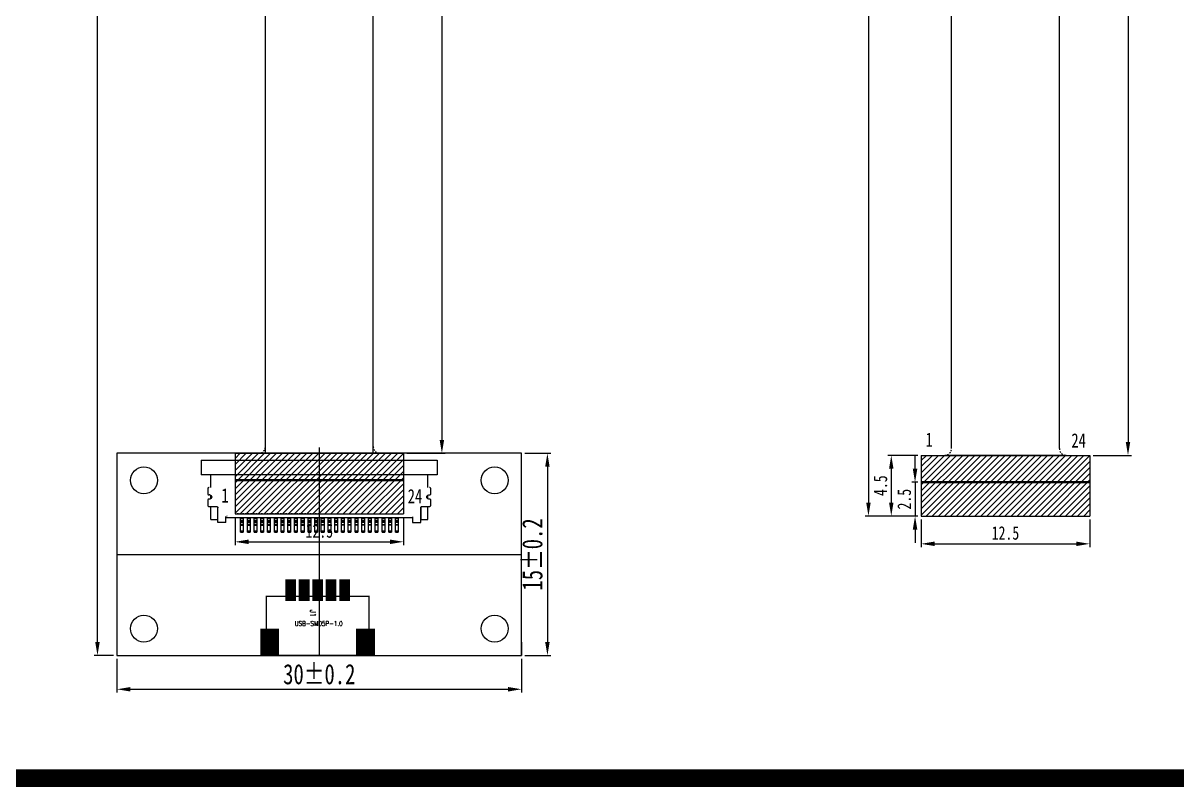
# Model space of a CAD drawing. Header units: millimetres. Extents: x 1 to 339, y 0 to 170.
# Drawn here: x 106.4 to 191.9, y -0.2 to 56.4 of the extents above; entities that cross this region are included whole.
import ezdxf

# ---------------------------------------------------------------- set-up
doc = ezdxf.new("R2010")
doc.units = ezdxf.units.MM
doc.linetypes.add('JIS_02_0.7', pattern=[1.35, 0.75, -0.6])
for name, color, linetype in [('ATTRIBUTE_01', 34, 'Continuous'), ('DRIL_PLTE_THRU_01', 3, 'Continuous'), ('DRIL_PLTE_THRU_02', 146, 'Continuous'), ('DRIL_PLTE_THRU_03', 34, 'Continuous'), ('DRIL_PLTE_THRU_04', 176, 'Continuous'), ('PADS_BOT', 5, 'Continuous'), ('PADS_INNER', 96, 'Continuous'), ('PADS_TOP', 96, 'Continuous'), ('PART_NAME_126', 2, 'Continuous'), ('PART_TOP_2DLINE_126', 2, 'Continuous'), ('标注', 3, 'Continuous')]:
    doc.layers.add(name, color=color, linetype=linetype)
doc.styles.add('W0$05', font='simplex', dxfattribs={"width": 0.75})
doc.styles.add('宋体', font='SimSun.ttf', dxfattribs={"width": 0.75})
doc.dimstyles.new('ISO-25$0', dxfattribs={"dimscale": 0, "dimtxt": 1, "dimasz": 0.6, "dimexe": 0.5, "dimexo": 0.3, "dimgap": 0.2, "dimtad": 1, "dimrnd": 0.0005, "dimdsep": 46, "dimtxsty": '宋体', "dimcen": 2.5, "dimclrd": 3, "dimclre": 3, "dimclrt": 3, "dimazin": 0, "dimtfac": 1, "dimtmove": 0, "dimatfit": 3, "dimfxl": 1, "dimlwd": 9, "dimlwe": 9, "dimarcsym": 0})

# ---------------------------------------------------------------- blocks, each defined once
blk = doc.blocks.new('SMOOTH_0$1')
at = {"const_width": 0.05}
blk.add_lwpolyline([(-0.025, 0, 1), (0.025, 0, 1)], format="xyb", close=True, dxfattribs=at)
blk = doc.blocks.new('PART_BODY_TOP_37')
at = {"layer": 'PART_TOP_2DLINE_126', "const_width": 0.1}
for points in [[(-3.8, -2.3), (-3.8, 0), (-2.5, 0)], [(2.4, 0), (3.8, 0), (3.8, -2.3)]]:
    blk.add_lwpolyline(points, dxfattribs=at)
at = {"layer": 'PART_TOP_2DLINE_126'}
for p in [(-3.8, 0), (-2.5, 0), (2.4, 0), (3.8, 0), (-3.8, -2.3), (3.8, -2.3)]:
    blk.add_blockref('SMOOTH_0$1', p, dxfattribs=at)
blk = doc.blocks.new('DRIL_HOLE_0')
blk.add_lwpolyline([(0, 0, 1), (0, 0, 1)], format="xyb", close=True)
blk = doc.blocks.new('PAD_0')
blk.add_lwpolyline([(0, 0, 1), (0, 0, 1)], format="xyb", close=True)
blk = doc.blocks.new('PAD_15')
at = {"const_width": 1.4}
blk.add_lwpolyline([(-1, 0), (1, 0)], dxfattribs=at)
blk = doc.blocks.new('STK_TOP_37')
at = {"layer": 'DRIL_PLTE_THRU_01'}
blk.add_blockref('DRIL_HOLE_0', (0, 0), dxfattribs=at)
at = {"layer": 'DRIL_PLTE_THRU_02'}
blk.add_blockref('DRIL_HOLE_0', (0, 0), dxfattribs=at)
at = {"layer": 'DRIL_PLTE_THRU_03'}
blk.add_blockref('DRIL_HOLE_0', (0, 0), dxfattribs=at)
at = {"layer": 'DRIL_PLTE_THRU_04'}
blk.add_blockref('DRIL_HOLE_0', (0, 0), dxfattribs=at)
at = {"layer": 'PADS_BOT', "rotation": 90}
blk.add_blockref('PAD_0', (0, 0), dxfattribs=at)
at = {"layer": 'PADS_INNER', "rotation": 90}
blk.add_blockref('PAD_0', (0, 0), dxfattribs=at)
at = {"layer": 'PADS_TOP', "rotation": 90}
blk.add_blockref('PAD_15', (0, 0), dxfattribs=at)
blk = doc.blocks.new('PAD_16')
at = {"const_width": 0.8}
blk.add_lwpolyline([(-0.8, 0), (0.8, 0)], dxfattribs=at)
blk = doc.blocks.new('STK_TOP_38')
at = {"layer": 'DRIL_PLTE_THRU_01'}
blk.add_blockref('DRIL_HOLE_0', (0, 0), dxfattribs=at)
at = {"layer": 'DRIL_PLTE_THRU_02'}
blk.add_blockref('DRIL_HOLE_0', (0, 0), dxfattribs=at)
at = {"layer": 'DRIL_PLTE_THRU_03'}
blk.add_blockref('DRIL_HOLE_0', (0, 0), dxfattribs=at)
at = {"layer": 'DRIL_PLTE_THRU_04'}
blk.add_blockref('DRIL_HOLE_0', (0, 0), dxfattribs=at)
at = {"layer": 'PADS_BOT', "rotation": 90}
blk.add_blockref('PAD_0', (0, 0), dxfattribs=at)
at = {"layer": 'PADS_INNER', "rotation": 90}
blk.add_blockref('PAD_0', (0, 0), dxfattribs=at)
at = {"layer": 'PADS_TOP', "rotation": 90}
blk.add_blockref('PAD_16', (0, 0), dxfattribs=at)
blk = doc.blocks.new('SYM_TOP_34')
for name, p in [('STK_TOP_38', (-2, 0.45)), ('STK_TOP_38', (-1, 0.45)), ('STK_TOP_38', (0, 0.45)), ('STK_TOP_38', (1, 0.45)), ('STK_TOP_38', (2, 0.45)), ('PART_BODY_TOP_37', (0, 0)), ('STK_TOP_37', (-3.55, -3.4)), ('STK_TOP_37', (3.55, -3.4))]:
    blk.add_blockref(name, p)
blk = doc.blocks.new('PART_TOP_59')
blk.add_blockref('SYM_TOP_34', (0, 0))
at = {"layer": 'ATTRIBUTE_01', "style": 'W0$05', "width": 0.75}
blk.add_text('USB-SMD5P-1.0', height=0.35, dxfattribs=at).set_placement((-1.7, -2.2))
at = {"layer": 'PART_NAME_126', "style": 'W0$05', "width": 0.75}
blk.add_text('J1', height=0.42, rotation=270, dxfattribs=at).set_placement((-0.55, -1))
blk = doc.blocks.new('*D28')
at = {"layer": 'Defpoints', "color": 0, "transparency": 16777216}
for p in [(172.979, 22.372), (172.529, 19.872), (172.979, 19.872)]:
    blk.add_point(p, dxfattribs=at)
at = {"layer": '标注', "transparency": 16777216}
for p, q in [((172.529, 23.372), (172.529, 24.372)), ((172.729, 22.372), (172.279, 22.372)), ((172.529, 22.372), (172.529, 19.872)), ((172.729, 19.872), (172.279, 19.872)), ((172.529, 18.872), (172.529, 17.872))]:
    blk.add_line(p, q, dxfattribs=at)
for points in [[(172.362, 23.372), (172.696, 23.372), (172.529, 22.372)], [(172.362, 18.872), (172.696, 18.872), (172.529, 19.872)]]:
    blk.add_solid(points, dxfattribs=at)
at = {"layer": '标注', "transparency": 16777216, "insert": (171.729, 21.122), "char_height": 1, "attachment_point": 5, "rotation": 90, "style": '宋体'}
blk.add_mtext('2.5', dxfattribs=at)
blk = doc.blocks.new('*D29')
at = {"layer": 'Defpoints', "color": 0, "transparency": 16777216}
for p in [(172.979, 24.372), (170.763, 19.872), (172.979, 19.872)]:
    blk.add_point(p, dxfattribs=at)
at = {"layer": '标注', "transparency": 16777216}
for p, q in [((172.729, 24.372), (170.513, 24.372)), ((170.763, 23.372), (170.763, 20.872)), ((172.729, 19.872), (170.513, 19.872))]:
    blk.add_line(p, q, dxfattribs=at)
for points in [[(170.596, 23.372), (170.929, 23.372), (170.763, 24.372)], [(170.596, 20.872), (170.929, 20.872), (170.763, 19.872)]]:
    blk.add_solid(points, dxfattribs=at)
at = {"layer": '标注', "transparency": 16777216, "insert": (169.963, 22.122), "char_height": 1, "attachment_point": 5, "rotation": 90, "style": '宋体'}
blk.add_mtext('4.5', dxfattribs=at)
blk = doc.blocks.new('*D30')
at = {"layer": 'Defpoints', "color": 0, "transparency": 16777216}
for p in [(172.979, 19.872), (185.479, 19.872), (185.479, 17.809)]:
    blk.add_point(p, dxfattribs=at)
at = {"layer": '标注', "transparency": 16777216}
for p, q in [((172.979, 19.622), (172.979, 17.559)), ((185.479, 19.622), (185.479, 17.559)), ((173.979, 17.809), (184.479, 17.809))]:
    blk.add_line(p, q, dxfattribs=at)
for points in [[(173.979, 17.976), (173.979, 17.643), (172.979, 17.809)], [(184.479, 17.976), (184.479, 17.643), (185.479, 17.809)]]:
    blk.add_solid(points, dxfattribs=at)
at = {"layer": '标注', "transparency": 16777216, "insert": (179.229, 18.609), "char_height": 1, "attachment_point": 5, "style": '宋体'}
blk.add_mtext('12.5', dxfattribs=at)
blk = doc.blocks.new('*D35')
at = {"layer": 'Defpoints', "color": 0, "transparency": 16777216}
for p in [(174.979, 112.872), (169.072, 19.872), (172.979, 19.872)]:
    blk.add_point(p, dxfattribs=at)
at = {"layer": '标注', "transparency": 16777216}
for p, q in [((174.729, 112.872), (168.822, 112.872)), ((169.072, 111.872), (169.072, 20.872)), ((172.729, 19.872), (168.822, 19.872))]:
    blk.add_line(p, q, dxfattribs=at)
for points in [[(168.906, 111.872), (169.239, 111.872), (169.072, 112.872)], [(168.906, 20.872), (169.239, 20.872), (169.072, 19.872)]]:
    blk.add_solid(points, dxfattribs=at)
at = {"layer": '标注', "transparency": 16777216, "insert": (167.964, 66.372), "char_height": 1.5, "attachment_point": 5, "rotation": 90, "style": '宋体'}
blk.add_mtext('*93±0.2', dxfattribs=at)
blk = doc.blocks.new('*D36')
at = {"layer": 'Defpoints', "color": 0, "transparency": 16777216}
for p in [(183.479, 104.372), (185.479, 24.372), (188.316, 24.372)]:
    blk.add_point(p, dxfattribs=at)
at = {"layer": '标注', "transparency": 16777216}
for p, q in [((183.729, 104.372), (188.566, 104.372)), ((188.316, 103.372), (188.316, 25.372)), ((185.729, 24.372), (188.566, 24.372))]:
    blk.add_line(p, q, dxfattribs=at)
for points in [[(188.15, 103.372), (188.483, 103.372), (188.316, 104.372)], [(188.15, 25.372), (188.483, 25.372), (188.316, 24.372)]]:
    blk.add_solid(points, dxfattribs=at)
at = {"layer": '标注', "transparency": 16777216, "insert": (187.208, 64.372), "char_height": 1.5, "attachment_point": 5, "rotation": 90, "style": '宋体'}
blk.add_mtext('250±0.2', dxfattribs=at)
blk = doc.blocks.new('*D39')
at = {"layer": 'Defpoints', "color": 0, "transparency": 16777216}
for p in [(122.108, 20.022), (134.608, 20.022), (134.608, 17.959)]:
    blk.add_point(p, dxfattribs=at)
at = {"layer": '标注', "transparency": 16777216}
for p, q in [((122.108, 19.772), (122.108, 17.709)), ((134.608, 19.772), (134.608, 17.709)), ((123.108, 17.959), (133.608, 17.959))]:
    blk.add_line(p, q, dxfattribs=at)
for points in [[(123.108, 18.126), (123.108, 17.793), (122.108, 17.959)], [(133.608, 18.126), (133.608, 17.793), (134.608, 17.959)]]:
    blk.add_solid(points, dxfattribs=at)
at = {"layer": '标注', "transparency": 16777216, "insert": (128.358, 18.759), "char_height": 1, "attachment_point": 5, "style": '宋体'}
blk.add_mtext('12.5', dxfattribs=at)
blk = doc.blocks.new('*D40')
at = {"layer": 'Defpoints', "color": 0, "transparency": 16777216}
for p in [(132.608, 104.522), (134.608, 24.522), (137.446, 24.522)]:
    blk.add_point(p, dxfattribs=at)
at = {"layer": '标注', "transparency": 16777216}
for p, q in [((132.858, 104.522), (137.696, 104.522)), ((137.446, 103.522), (137.446, 25.522)), ((134.858, 24.522), (137.696, 24.522))]:
    blk.add_line(p, q, dxfattribs=at)
for points in [[(137.279, 103.522), (137.612, 103.522), (137.446, 104.522)], [(137.279, 25.522), (137.612, 25.522), (137.446, 24.522)]]:
    blk.add_solid(points, dxfattribs=at)
at = {"layer": '标注', "transparency": 16777216, "insert": (136.337, 64.522), "char_height": 1.5, "attachment_point": 5, "rotation": 90, "style": '宋体'}
blk.add_mtext('250±0.2', dxfattribs=at)
blk = doc.blocks.new('*D41')
at = {"layer": 'Defpoints', "color": 0, "transparency": 16777216}
for p in [(111.911, 113.022), (124.108, 113.022), (113.356, 9.522)]:
    blk.add_point(p, dxfattribs=at)
at = {"layer": '标注', "transparency": 16777216}
for p, q in [((123.858, 113.022), (111.661, 113.022)), ((111.911, 10.522), (111.911, 112.022)), ((113.106, 9.522), (111.661, 9.522))]:
    blk.add_line(p, q, dxfattribs=at)
for points in [[(111.744, 112.022), (112.078, 112.022), (111.911, 113.022)], [(111.744, 10.522), (112.078, 10.522), (111.911, 9.522)]]:
    blk.add_solid(points, dxfattribs=at)
at = {"layer": '标注', "transparency": 16777216, "insert": (110.803, 61.272), "char_height": 1.5, "attachment_point": 5, "rotation": 90, "style": '宋体'}
blk.add_mtext('273.5±0.2', dxfattribs=at)
blk = doc.blocks.new('*D42')
at = {"layer": 'Defpoints', "color": 0, "transparency": 16777216}
for p in [(143.356, 24.522), (143.356, 9.522), (145.269, 9.522)]:
    blk.add_point(p, dxfattribs=at)
at = {"layer": '标注', "transparency": 16777216}
for p, q in [((143.606, 24.522), (145.519, 24.522)), ((145.269, 23.522), (145.269, 10.522)), ((143.606, 9.522), (145.519, 9.522))]:
    blk.add_line(p, q, dxfattribs=at)
for points in [[(145.102, 23.522), (145.435, 23.522), (145.269, 24.522)], [(145.102, 10.522), (145.435, 10.522), (145.269, 9.522)]]:
    blk.add_solid(points, dxfattribs=at)
at = {"layer": '标注', "transparency": 16777216, "insert": (144.16, 17.022), "char_height": 1.5, "attachment_point": 5, "rotation": 90, "style": '宋体'}
blk.add_mtext('15±0.2', dxfattribs=at)
blk = doc.blocks.new('*D43')
at = {"layer": 'Defpoints', "color": 0, "transparency": 16777216}
for p in [(113.356, 9.522), (143.356, 9.522), (143.356, 7.023)]:
    blk.add_point(p, dxfattribs=at)
at = {"layer": '标注', "transparency": 16777216}
for p, q in [((113.356, 9.272), (113.356, 6.773)), ((143.356, 9.272), (143.356, 6.773)), ((114.356, 7.023), (142.356, 7.023))]:
    blk.add_line(p, q, dxfattribs=at)
for points in [[(114.356, 7.189), (114.356, 6.856), (113.356, 7.023)], [(142.356, 7.189), (142.356, 6.856), (143.356, 7.023)]]:
    blk.add_solid(points, dxfattribs=at)
at = {"layer": '标注', "transparency": 16777216, "insert": (128.356, 8.131), "char_height": 1.5, "attachment_point": 5, "style": '宋体'}
blk.add_mtext('30±0.2', dxfattribs=at)

msp = doc.modelspace()

# ---------------------------------------------------------------- hatches: boundary and pattern name
h = msp.add_hatch()
h.set_pattern_fill('ANSI31', color=256, scale=0.1, style=0)
h.set_pattern_definition([(45, (-64.91705, -61.86197), (-0.2245064, 0.2245064), [])])
h.paths.add_polyline_path([(122.108, 22.522), (122.108, 20.022), (134.608, 20.022), (134.608, 22.522)])
h.paths.add_polyline_path([(134.608, 22.522), (134.608, 24.522), (122.108, 24.522), (122.108, 22.522)])
h = msp.add_hatch()
h.set_pattern_fill('ANSI31', color=256, scale=0.1, style=0)
h.set_pattern_definition([(45, (-14.04638, -62.01197), (-0.2245064, 0.2245064), [])])
h.paths.add_polyline_path([(172.979, 22.372), (172.979, 19.872), (185.479, 19.872), (185.479, 22.372)])
h.paths.add_polyline_path([(185.479, 22.372), (185.479, 24.372), (172.979, 24.372), (172.979, 22.372)])

# ---------------------------------------------------------------- linework, layer by layer
for p, q in [((124.358, 24.522), (124.358, 104.522)), ((132.358, 24.522), (132.358, 104.522)), ((175.229, 24.872), (175.229, 104.372)), ((183.229, 24.872), (183.229, 104.372)), ((128.356, 24.96), (128.358, 20.022)), ((113.356, 24.522), (113.356, 9.522)), ((113.356, 24.522), (113.356, 9.522)), ((143.356, 24.522), (113.356, 24.522)), ((122.108, 24.522), (122.108, 20.022)), ((122.108, 24.522), (134.608, 24.522)), ((132.858, 24.522), (123.858, 24.522)), ((128.356, 24.522), (128.356, 9.522)), ((134.608, 24.522), (134.608, 20.022)), ((143.356, 9.522), (143.356, 24.522)), ((172.979, 24.372), (172.979, 19.872)), ((172.979, 24.372), (185.479, 24.372)), ((183.729, 24.372), (174.729, 24.372)), ((185.479, 24.372), (185.479, 19.872)), ((122.108, 20.022), (134.608, 20.022)), ((172.979, 19.872), (185.479, 19.872)), ((113.356, 17.022), (143.356, 17.022)), ((124.406, 13.922), (132.031, 13.92)), ((124.431, 9.522), (124.431, 13.922)), ((132.032, 13.92), (132.031, 9.522)), ((143.356, 9.522), (143.356, 11.522)), ((143.356, 10.522), (143.356, 9.522)), ((113.356, 9.522), (143.356, 9.522)), ((113.356, 9.522), (143.356, 9.522)), ((113.356, 9.522), (115.356, 9.522)), ((124.681, 9.522), (124.431, 9.522)), ((132.031, 9.522), (124.681, 9.522))]:
    msp.add_line(p, q)
at = {"linetype": 'Continuous'}
for p, q in [((119.606, 24.022), (137.106, 24.022)), ((119.606, 24.022), (119.606, 22.922)), ((137.106, 24.022), (137.106, 22.922)), ((120.306, 21.983), (120.306, 22.922)), ((136.406, 21.983), (136.406, 22.922)), ((120.085, 21.903), (120.082, 21.882)), ((120.082, 21.882), (120.082, 21.533)), ((120.082, 21.533), (120.085, 21.513)), ((120.091, 21.923), (120.085, 21.903)), ((120.085, 21.513), (120.091, 21.494)), ((120.1, 21.939), (120.091, 21.923)), ((120.091, 21.494), (120.1, 21.477)), ((120.112, 21.954), (120.1, 21.939)), ((120.1, 21.477), (120.112, 21.462)), ((120.126, 21.965), (120.112, 21.954)), ((120.112, 21.462), (120.127, 21.45)), ((120.143, 21.974), (120.126, 21.965)), ((120.127, 21.45), (120.144, 21.441)), ((120.162, 21.98), (120.143, 21.974)), ((120.144, 21.441), (120.162, 21.435)), ((120.183, 21.983), (120.162, 21.98)), ((120.162, 21.435), (120.183, 21.432)), ((120.232, 21.432), (120.183, 21.432)), ((120.232, 21.432), (120.298, 21.417)), ((120.298, 21.417), (120.344, 21.383)), ((120.306, 21.154), (120.306, 21.411)), ((136.368, 21.383), (136.415, 21.417)), ((136.406, 21.154), (136.406, 21.411)), ((136.415, 21.417), (136.481, 21.432)), ((136.481, 21.432), (136.53, 21.432)), ((136.551, 21.98), (136.53, 21.983)), ((136.53, 21.432), (136.55, 21.435)), ((136.55, 21.435), (136.569, 21.441)), ((136.57, 21.974), (136.551, 21.98)), ((136.569, 21.441), (136.586, 21.45)), ((136.587, 21.965), (136.57, 21.974)), ((136.586, 21.45), (136.6, 21.462)), ((136.601, 21.954), (136.587, 21.965)), ((136.6, 21.462), (136.612, 21.477)), ((136.613, 21.939), (136.601, 21.954)), ((136.612, 21.477), (136.622, 21.494)), ((136.622, 21.923), (136.613, 21.939)), ((136.628, 21.903), (136.622, 21.923)), ((136.622, 21.494), (136.628, 21.513)), ((136.63, 21.882), (136.628, 21.903)), ((136.628, 21.513), (136.63, 21.533)), ((136.63, 21.533), (136.63, 21.882)), ((120.085, 21.053), (120.082, 21.031)), ((120.082, 21.031), (120.082, 20.683)), ((120.082, 20.683), (120.088, 20.651)), ((120.091, 21.072), (120.085, 21.053)), ((120.088, 20.651), (120.102, 20.622)), ((120.1, 21.089), (120.091, 21.072)), ((120.112, 21.103), (120.1, 21.089)), ((120.102, 20.622), (120.122, 20.602)), ((120.126, 21.115), (120.112, 21.103)), ((120.122, 20.602), (120.151, 20.587)), ((120.143, 21.123), (120.126, 21.115)), ((120.162, 21.129), (120.143, 21.123)), ((120.151, 20.587), (120.183, 20.582)), ((120.183, 21.132), (120.162, 21.129)), ((120.232, 21.132), (120.183, 21.132)), ((120.183, 20.582), (120.734, 20.582)), ((120.297, 21.147), (120.232, 21.132)), ((120.344, 21.181), (120.297, 21.147)), ((120.306, 19.622), (120.306, 20.582)), ((120.344, 21.383), (120.372, 21.336)), ((120.372, 21.228), (120.344, 21.181)), ((120.372, 21.336), (120.381, 21.282)), ((120.381, 21.282), (120.372, 21.228)), ((120.734, 20.582), (120.755, 20.578)), ((120.755, 20.578), (120.774, 20.572)), ((120.774, 20.572), (120.791, 20.564)), ((120.791, 20.564), (120.806, 20.552)), ((120.806, 20.552), (120.806, 19.622)), ((120.806, 20.552), (120.817, 20.538)), ((120.817, 20.538), (120.826, 20.522)), ((135.887, 20.522), (135.895, 20.538)), ((135.895, 20.538), (135.907, 20.552)), ((135.906, 19.622), (135.906, 20.552)), ((135.907, 20.552), (135.921, 20.564)), ((135.921, 20.564), (135.938, 20.572)), ((135.938, 20.572), (135.958, 20.578)), ((135.958, 20.578), (135.979, 20.582)), ((135.979, 20.582), (136.53, 20.582)), ((136.331, 21.282), (136.34, 21.336)), ((136.341, 21.228), (136.331, 21.282)), ((136.34, 21.336), (136.368, 21.383)), ((136.369, 21.181), (136.341, 21.228)), ((136.416, 21.147), (136.369, 21.181)), ((136.406, 19.622), (136.406, 20.582)), ((136.481, 21.132), (136.416, 21.147)), ((136.53, 21.132), (136.481, 21.132)), ((136.551, 21.129), (136.53, 21.132)), ((136.53, 20.582), (136.561, 20.587)), ((136.57, 21.123), (136.551, 21.129)), ((136.561, 20.587), (136.59, 20.602)), ((136.587, 21.115), (136.57, 21.123)), ((136.601, 21.103), (136.587, 21.115)), ((136.59, 20.602), (136.61, 20.622)), ((136.613, 21.089), (136.601, 21.103)), ((136.61, 20.622), (136.625, 20.651)), ((136.622, 21.072), (136.613, 21.089)), ((136.628, 21.053), (136.622, 21.072)), ((136.625, 20.651), (136.63, 20.683)), ((136.63, 21.031), (136.628, 21.053)), ((136.63, 20.683), (136.63, 21.031)), ((120.806, 19.772), (120.832, 19.772)), ((120.826, 20.522), (120.831, 20.502)), ((120.831, 20.502), (120.832, 20.481)), ((120.832, 19.382), (120.832, 20.481)), ((121.434, 19.783), (121.437, 19.812)), ((121.434, 19.382), (121.434, 19.783)), ((121.434, 19.772), (135.278, 19.772)), ((121.437, 19.812), (121.452, 19.841)), ((121.504, 19.878), (121.532, 19.881)), ((122.524, 18.676), (122.524, 19.762)), ((122.524, 19.757), (122.724, 19.757)), ((122.524, 19.752), (122.724, 19.752)), ((122.524, 19.737), (122.724, 19.737)), ((122.524, 19.717), (122.724, 19.717)), ((122.524, 19.688), (122.724, 19.688)), ((122.724, 19.762), (122.724, 18.676)), ((123.024, 18.676), (123.024, 19.762)), ((123.024, 19.757), (123.224, 19.757)), ((123.024, 19.752), (123.224, 19.752)), ((123.024, 19.737), (123.224, 19.737)), ((123.024, 19.717), (123.224, 19.717)), ((123.024, 19.688), (123.224, 19.688)), ((123.224, 19.762), (123.224, 18.676)), ((123.524, 18.676), (123.524, 19.762)), ((123.524, 19.757), (123.724, 19.757)), ((123.524, 19.752), (123.724, 19.752)), ((123.524, 19.737), (123.724, 19.737)), ((123.524, 19.717), (123.724, 19.717)), ((123.524, 19.688), (123.724, 19.688)), ((123.724, 19.762), (123.724, 18.676)), ((124.024, 18.676), (124.024, 19.762)), ((124.024, 19.757), (124.224, 19.757)), ((124.024, 19.752), (124.224, 19.752)), ((124.024, 19.737), (124.224, 19.737)), ((124.024, 19.717), (124.224, 19.717)), ((124.024, 19.688), (124.224, 19.688)), ((124.224, 19.762), (124.224, 18.676)), ((124.524, 18.676), (124.524, 19.762)), ((124.524, 19.757), (124.724, 19.757)), ((124.524, 19.752), (124.724, 19.752)), ((124.524, 19.737), (124.724, 19.737)), ((124.524, 19.717), (124.724, 19.717)), ((124.524, 19.688), (124.724, 19.688)), ((124.724, 19.762), (124.724, 18.676)), ((125.024, 18.676), (125.024, 19.762)), ((125.024, 19.757), (125.224, 19.757)), ((125.024, 19.752), (125.224, 19.752)), ((125.024, 19.737), (125.224, 19.737)), ((125.024, 19.717), (125.224, 19.717)), ((125.024, 19.688), (125.224, 19.688)), ((125.224, 19.762), (125.224, 18.676)), ((125.524, 18.676), (125.524, 19.762)), ((125.524, 19.757), (125.724, 19.757)), ((125.524, 19.752), (125.724, 19.752)), ((125.524, 19.737), (125.724, 19.737)), ((125.524, 19.717), (125.724, 19.717)), ((125.524, 19.688), (125.724, 19.688)), ((125.724, 19.762), (125.724, 18.676)), ((126.024, 18.676), (126.024, 19.762)), ((126.024, 19.757), (126.224, 19.757)), ((126.024, 19.752), (126.224, 19.752)), ((126.024, 19.737), (126.224, 19.737)), ((126.024, 19.717), (126.224, 19.717)), ((126.024, 19.688), (126.224, 19.688)), ((126.224, 19.762), (126.224, 18.676)), ((126.524, 18.676), (126.524, 19.762)), ((126.524, 19.757), (126.724, 19.757)), ((126.524, 19.752), (126.724, 19.752)), ((126.524, 19.737), (126.724, 19.737)), ((126.524, 19.717), (126.724, 19.717)), ((126.524, 19.688), (126.724, 19.688)), ((126.724, 19.762), (126.724, 18.676)), ((127.024, 18.676), (127.024, 19.762)), ((127.024, 19.757), (127.224, 19.757)), ((127.024, 19.752), (127.224, 19.752)), ((127.024, 19.737), (127.224, 19.737)), ((127.024, 19.717), (127.224, 19.717)), ((127.024, 19.688), (127.224, 19.688)), ((127.224, 19.762), (127.224, 18.676)), ((127.524, 18.676), (127.524, 19.762)), ((127.524, 19.757), (127.724, 19.757)), ((127.524, 19.752), (127.724, 19.752)), ((127.524, 19.737), (127.724, 19.737)), ((127.524, 19.717), (127.724, 19.717)), ((127.524, 19.688), (127.724, 19.688)), ((127.724, 19.762), (127.724, 18.676)), ((128.024, 18.676), (128.024, 19.762)), ((128.024, 19.757), (128.224, 19.757)), ((128.024, 19.752), (128.224, 19.752)), ((128.024, 19.737), (128.224, 19.737)), ((128.024, 19.717), (128.224, 19.717)), ((128.024, 19.688), (128.224, 19.688)), ((128.224, 19.762), (128.224, 18.676)), ((128.506, 18.686), (128.506, 19.772)), ((128.506, 19.768), (128.706, 19.768)), ((128.506, 19.762), (128.706, 19.762)), ((128.506, 19.747), (128.706, 19.747)), ((128.506, 19.727), (128.706, 19.727)), ((128.506, 19.698), (128.706, 19.698)), ((128.706, 19.772), (128.706, 18.686)), ((129.006, 18.686), (129.006, 19.772)), ((129.006, 19.768), (129.206, 19.768)), ((129.006, 19.762), (129.206, 19.762)), ((129.006, 19.747), (129.206, 19.747)), ((129.006, 19.727), (129.206, 19.727)), ((129.006, 19.698), (129.206, 19.698)), ((129.206, 19.772), (129.206, 18.686)), ((129.506, 18.686), (129.506, 19.772)), ((129.506, 19.768), (129.706, 19.768)), ((129.506, 19.762), (129.706, 19.762)), ((129.506, 19.747), (129.706, 19.747)), ((129.506, 19.727), (129.706, 19.727)), ((129.506, 19.698), (129.706, 19.698)), ((129.706, 19.772), (129.706, 18.686)), ((130.006, 18.686), (130.006, 19.772)), ((130.006, 19.768), (130.206, 19.768)), ((130.006, 19.762), (130.206, 19.762)), ((130.006, 19.747), (130.206, 19.747)), ((130.006, 19.727), (130.206, 19.727)), ((130.006, 19.698), (130.206, 19.698)), ((130.206, 19.772), (130.206, 18.686)), ((130.506, 18.686), (130.506, 19.772)), ((130.506, 19.768), (130.706, 19.768)), ((130.506, 19.762), (130.706, 19.762)), ((130.506, 19.747), (130.706, 19.747)), ((130.506, 19.727), (130.706, 19.727)), ((130.506, 19.698), (130.706, 19.698)), ((130.706, 19.772), (130.706, 18.686)), ((131.006, 18.686), (131.006, 19.772)), ((131.006, 19.768), (131.206, 19.768)), ((131.006, 19.762), (131.206, 19.762)), ((131.006, 19.747), (131.206, 19.747)), ((131.006, 19.727), (131.206, 19.727)), ((131.006, 19.698), (131.206, 19.698)), ((131.206, 19.772), (131.206, 18.686)), ((131.506, 18.686), (131.506, 19.772)), ((131.506, 19.768), (131.706, 19.768)), ((131.506, 19.762), (131.706, 19.762)), ((131.506, 19.747), (131.706, 19.747)), ((131.506, 19.727), (131.706, 19.727)), ((131.506, 19.698), (131.706, 19.698)), ((131.706, 19.772), (131.706, 18.686)), ((132.006, 18.686), (132.006, 19.772)), ((132.006, 19.768), (132.206, 19.768)), ((132.006, 19.762), (132.206, 19.762)), ((132.006, 19.747), (132.206, 19.747)), ((132.006, 19.727), (132.206, 19.727)), ((132.006, 19.698), (132.206, 19.698)), ((132.206, 19.772), (132.206, 18.686)), ((132.506, 18.686), (132.506, 19.772)), ((132.506, 19.768), (132.706, 19.768)), ((132.506, 19.762), (132.706, 19.762)), ((132.506, 19.747), (132.706, 19.747)), ((132.506, 19.727), (132.706, 19.727)), ((132.506, 19.698), (132.706, 19.698)), ((132.706, 19.772), (132.706, 18.686)), ((133.006, 18.686), (133.006, 19.772)), ((133.006, 19.768), (133.206, 19.768)), ((133.006, 19.762), (133.206, 19.762)), ((133.006, 19.747), (133.206, 19.747)), ((133.006, 19.727), (133.206, 19.727)), ((133.006, 19.698), (133.206, 19.698)), ((133.206, 19.772), (133.206, 18.686)), ((133.506, 18.686), (133.506, 19.772)), ((133.506, 19.768), (133.706, 19.768)), ((133.506, 19.762), (133.706, 19.762)), ((133.506, 19.747), (133.706, 19.747)), ((133.506, 19.727), (133.706, 19.727)), ((133.506, 19.698), (133.706, 19.698)), ((133.706, 19.772), (133.706, 18.686)), ((134.006, 18.686), (134.006, 19.772)), ((134.006, 19.768), (134.206, 19.768)), ((134.006, 19.762), (134.206, 19.762)), ((134.006, 19.747), (134.206, 19.747)), ((134.006, 19.727), (134.206, 19.727)), ((134.006, 19.698), (134.206, 19.698)), ((134.206, 19.772), (134.206, 18.686)), ((135.275, 19.812), (135.278, 19.783)), ((135.278, 19.783), (135.278, 19.382)), ((135.881, 20.481), (135.882, 20.502)), ((135.881, 19.382), (135.881, 20.481)), ((135.881, 19.772), (135.906, 19.772)), ((135.882, 20.502), (135.887, 20.522)), ((120.306, 19.622), (120.806, 19.622)), ((121.434, 19.382), (120.832, 19.382)), ((122.524, 19.533), (122.724, 19.533)), ((122.524, 19.507), (122.724, 19.507)), ((122.524, 19.483), (122.724, 19.483)), ((122.524, 19.463), (122.724, 19.463)), ((122.524, 19.458), (122.724, 19.458)), ((122.524, 19.446), (122.724, 19.446)), ((122.524, 19.423), (122.724, 19.423)), ((122.524, 19.397), (122.724, 19.397)), ((122.524, 19.233), (122.724, 19.233)), ((122.524, 19.198), (122.724, 19.198)), ((123.024, 19.533), (123.224, 19.533)), ((123.024, 19.507), (123.224, 19.507)), ((123.024, 19.483), (123.224, 19.483)), ((123.024, 19.463), (123.224, 19.463)), ((123.024, 19.458), (123.224, 19.458)), ((123.024, 19.446), (123.224, 19.446)), ((123.024, 19.423), (123.224, 19.423)), ((123.024, 19.397), (123.224, 19.397)), ((123.024, 19.233), (123.224, 19.233)), ((123.024, 19.198), (123.224, 19.198)), ((123.524, 19.533), (123.724, 19.533)), ((123.524, 19.507), (123.724, 19.507)), ((123.524, 19.483), (123.724, 19.483)), ((123.524, 19.463), (123.724, 19.463)), ((123.524, 19.458), (123.724, 19.458)), ((123.524, 19.446), (123.724, 19.446)), ((123.524, 19.423), (123.724, 19.423)), ((123.524, 19.397), (123.724, 19.397)), ((123.524, 19.233), (123.724, 19.233)), ((123.524, 19.198), (123.724, 19.198)), ((124.024, 19.533), (124.224, 19.533)), ((124.024, 19.507), (124.224, 19.507)), ((124.024, 19.483), (124.224, 19.483)), ((124.024, 19.463), (124.224, 19.463)), ((124.024, 19.458), (124.224, 19.458)), ((124.024, 19.446), (124.224, 19.446)), ((124.024, 19.423), (124.224, 19.423)), ((124.024, 19.397), (124.224, 19.397)), ((124.024, 19.233), (124.224, 19.233)), ((124.024, 19.198), (124.224, 19.198)), ((124.524, 19.533), (124.724, 19.533)), ((124.524, 19.507), (124.724, 19.507)), ((124.524, 19.483), (124.724, 19.483)), ((124.524, 19.463), (124.724, 19.463)), ((124.524, 19.458), (124.724, 19.458)), ((124.524, 19.446), (124.724, 19.446)), ((124.524, 19.423), (124.724, 19.423)), ((124.524, 19.397), (124.724, 19.397)), ((124.524, 19.233), (124.724, 19.233)), ((124.524, 19.198), (124.724, 19.198)), ((125.024, 19.533), (125.224, 19.533)), ((125.024, 19.507), (125.224, 19.507)), ((125.024, 19.483), (125.224, 19.483)), ((125.024, 19.463), (125.224, 19.463)), ((125.024, 19.458), (125.224, 19.458)), ((125.024, 19.446), (125.224, 19.446)), ((125.024, 19.423), (125.224, 19.423)), ((125.024, 19.397), (125.224, 19.397)), ((125.024, 19.233), (125.224, 19.233)), ((125.024, 19.198), (125.224, 19.198)), ((125.524, 19.533), (125.724, 19.533)), ((125.524, 19.507), (125.724, 19.507)), ((125.524, 19.483), (125.724, 19.483)), ((125.524, 19.463), (125.724, 19.463)), ((125.524, 19.458), (125.724, 19.458)), ((125.524, 19.446), (125.724, 19.446)), ((125.524, 19.423), (125.724, 19.423)), ((125.524, 19.397), (125.724, 19.397)), ((125.524, 19.233), (125.724, 19.233)), ((125.524, 19.198), (125.724, 19.198)), ((126.024, 19.533), (126.224, 19.533)), ((126.024, 19.507), (126.224, 19.507)), ((126.024, 19.483), (126.224, 19.483)), ((126.024, 19.463), (126.224, 19.463)), ((126.024, 19.458), (126.224, 19.458)), ((126.024, 19.446), (126.224, 19.446)), ((126.024, 19.423), (126.224, 19.423)), ((126.024, 19.397), (126.224, 19.397)), ((126.024, 19.233), (126.224, 19.233)), ((126.024, 19.198), (126.224, 19.198)), ((126.524, 19.533), (126.724, 19.533)), ((126.524, 19.507), (126.724, 19.507)), ((126.524, 19.483), (126.724, 19.483)), ((126.524, 19.463), (126.724, 19.463)), ((126.524, 19.458), (126.724, 19.458)), ((126.524, 19.446), (126.724, 19.446)), ((126.524, 19.423), (126.724, 19.423)), ((126.524, 19.397), (126.724, 19.397)), ((126.524, 19.233), (126.724, 19.233)), ((126.524, 19.198), (126.724, 19.198)), ((127.024, 19.533), (127.224, 19.533)), ((127.024, 19.507), (127.224, 19.507)), ((127.024, 19.483), (127.224, 19.483)), ((127.024, 19.463), (127.224, 19.463)), ((127.024, 19.458), (127.224, 19.458)), ((127.024, 19.446), (127.224, 19.446)), ((127.024, 19.423), (127.224, 19.423)), ((127.024, 19.397), (127.224, 19.397)), ((127.024, 19.233), (127.224, 19.233)), ((127.024, 19.198), (127.224, 19.198)), ((127.524, 19.533), (127.724, 19.533)), ((127.524, 19.507), (127.724, 19.507)), ((127.524, 19.483), (127.724, 19.483)), ((127.524, 19.463), (127.724, 19.463)), ((127.524, 19.458), (127.724, 19.458)), ((127.524, 19.446), (127.724, 19.446)), ((127.524, 19.423), (127.724, 19.423)), ((127.524, 19.397), (127.724, 19.397)), ((127.524, 19.233), (127.724, 19.233)), ((127.524, 19.198), (127.724, 19.198)), ((128.024, 19.533), (128.224, 19.533)), ((128.024, 19.507), (128.224, 19.507)), ((128.024, 19.483), (128.224, 19.483)), ((128.024, 19.463), (128.224, 19.463)), ((128.024, 19.458), (128.224, 19.458)), ((128.024, 19.446), (128.224, 19.446)), ((128.024, 19.423), (128.224, 19.423)), ((128.024, 19.397), (128.224, 19.397)), ((128.024, 19.233), (128.224, 19.233)), ((128.024, 19.198), (128.224, 19.198)), ((128.506, 19.543), (128.706, 19.543)), ((128.506, 19.517), (128.706, 19.517)), ((128.506, 19.494), (128.706, 19.494)), ((128.506, 19.473), (128.706, 19.473)), ((128.506, 19.468), (128.706, 19.468)), ((128.506, 19.456), (128.706, 19.456)), ((128.506, 19.433), (128.706, 19.433)), ((128.506, 19.407), (128.706, 19.407)), ((128.506, 19.243), (128.706, 19.243)), ((128.506, 19.208), (128.706, 19.208)), ((129.006, 19.543), (129.206, 19.543)), ((129.006, 19.517), (129.206, 19.517)), ((129.006, 19.494), (129.206, 19.494)), ((129.006, 19.473), (129.206, 19.473)), ((129.006, 19.468), (129.206, 19.468)), ((129.006, 19.456), (129.206, 19.456)), ((129.006, 19.433), (129.206, 19.433)), ((129.006, 19.407), (129.206, 19.407)), ((129.006, 19.243), (129.206, 19.243)), ((129.006, 19.208), (129.206, 19.208)), ((129.506, 19.543), (129.706, 19.543)), ((129.506, 19.517), (129.706, 19.517)), ((129.506, 19.494), (129.706, 19.494)), ((129.506, 19.473), (129.706, 19.473)), ((129.506, 19.468), (129.706, 19.468)), ((129.506, 19.456), (129.706, 19.456)), ((129.506, 19.433), (129.706, 19.433)), ((129.506, 19.407), (129.706, 19.407)), ((129.506, 19.243), (129.706, 19.243)), ((129.506, 19.208), (129.706, 19.208)), ((130.006, 19.543), (130.206, 19.543)), ((130.006, 19.517), (130.206, 19.517)), ((130.006, 19.494), (130.206, 19.494)), ((130.006, 19.473), (130.206, 19.473)), ((130.006, 19.468), (130.206, 19.468)), ((130.006, 19.456), (130.206, 19.456)), ((130.006, 19.433), (130.206, 19.433)), ((130.006, 19.407), (130.206, 19.407)), ((130.006, 19.243), (130.206, 19.243)), ((130.006, 19.208), (130.206, 19.208)), ((130.506, 19.543), (130.706, 19.543)), ((130.506, 19.517), (130.706, 19.517)), ((130.506, 19.494), (130.706, 19.494)), ((130.506, 19.473), (130.706, 19.473)), ((130.506, 19.468), (130.706, 19.468)), ((130.506, 19.456), (130.706, 19.456)), ((130.506, 19.433), (130.706, 19.433)), ((130.506, 19.407), (130.706, 19.407)), ((130.506, 19.243), (130.706, 19.243)), ((130.506, 19.208), (130.706, 19.208)), ((131.006, 19.543), (131.206, 19.543)), ((131.006, 19.517), (131.206, 19.517)), ((131.006, 19.494), (131.206, 19.494)), ((131.006, 19.473), (131.206, 19.473)), ((131.006, 19.468), (131.206, 19.468)), ((131.006, 19.456), (131.206, 19.456)), ((131.006, 19.433), (131.206, 19.433)), ((131.006, 19.407), (131.206, 19.407)), ((131.006, 19.243), (131.206, 19.243)), ((131.006, 19.208), (131.206, 19.208)), ((131.506, 19.543), (131.706, 19.543)), ((131.506, 19.517), (131.706, 19.517)), ((131.506, 19.494), (131.706, 19.494)), ((131.506, 19.473), (131.706, 19.473)), ((131.506, 19.468), (131.706, 19.468)), ((131.506, 19.456), (131.706, 19.456)), ((131.506, 19.433), (131.706, 19.433)), ((131.506, 19.407), (131.706, 19.407)), ((131.506, 19.243), (131.706, 19.243)), ((131.506, 19.208), (131.706, 19.208)), ((132.006, 19.543), (132.206, 19.543)), ((132.006, 19.517), (132.206, 19.517)), ((132.006, 19.494), (132.206, 19.494)), ((132.006, 19.473), (132.206, 19.473)), ((132.006, 19.468), (132.206, 19.468)), ((132.006, 19.456), (132.206, 19.456)), ((132.006, 19.433), (132.206, 19.433)), ((132.006, 19.407), (132.206, 19.407)), ((132.006, 19.243), (132.206, 19.243)), ((132.006, 19.208), (132.206, 19.208)), ((132.506, 19.543), (132.706, 19.543)), ((132.506, 19.517), (132.706, 19.517)), ((132.506, 19.494), (132.706, 19.494)), ((132.506, 19.473), (132.706, 19.473)), ((132.506, 19.468), (132.706, 19.468)), ((132.506, 19.456), (132.706, 19.456)), ((132.506, 19.433), (132.706, 19.433)), ((132.506, 19.407), (132.706, 19.407)), ((132.506, 19.243), (132.706, 19.243)), ((132.506, 19.208), (132.706, 19.208)), ((133.006, 19.543), (133.206, 19.543)), ((133.006, 19.517), (133.206, 19.517)), ((133.006, 19.494), (133.206, 19.494)), ((133.006, 19.473), (133.206, 19.473)), ((133.006, 19.468), (133.206, 19.468)), ((133.006, 19.456), (133.206, 19.456)), ((133.006, 19.433), (133.206, 19.433)), ((133.006, 19.407), (133.206, 19.407)), ((133.006, 19.243), (133.206, 19.243)), ((133.006, 19.208), (133.206, 19.208)), ((133.506, 19.543), (133.706, 19.543)), ((133.506, 19.517), (133.706, 19.517)), ((133.506, 19.494), (133.706, 19.494)), ((133.506, 19.473), (133.706, 19.473)), ((133.506, 19.468), (133.706, 19.468)), ((133.506, 19.456), (133.706, 19.456)), ((133.506, 19.433), (133.706, 19.433)), ((133.506, 19.407), (133.706, 19.407)), ((133.506, 19.243), (133.706, 19.243)), ((133.506, 19.208), (133.706, 19.208)), ((134.006, 19.543), (134.206, 19.543)), ((134.006, 19.517), (134.206, 19.517)), ((134.006, 19.494), (134.206, 19.494)), ((134.006, 19.473), (134.206, 19.473)), ((134.006, 19.468), (134.206, 19.468)), ((134.006, 19.456), (134.206, 19.456)), ((134.006, 19.433), (134.206, 19.433)), ((134.006, 19.407), (134.206, 19.407)), ((134.006, 19.243), (134.206, 19.243)), ((134.006, 19.208), (134.206, 19.208)), ((135.278, 19.382), (135.881, 19.382)), ((135.906, 19.622), (136.406, 19.622)), ((122.524, 18.774), (122.724, 18.774)), ((122.524, 18.742), (122.724, 18.742)), ((122.524, 18.716), (122.724, 18.716)), ((122.524, 18.693), (122.724, 18.693)), ((122.524, 18.679), (122.724, 18.679)), ((122.524, 18.676), (122.724, 18.676)), ((123.024, 18.774), (123.224, 18.774)), ((123.024, 18.742), (123.224, 18.742)), ((123.024, 18.716), (123.224, 18.716)), ((123.024, 18.693), (123.224, 18.693)), ((123.024, 18.679), (123.224, 18.679)), ((123.024, 18.676), (123.224, 18.676)), ((123.524, 18.774), (123.724, 18.774)), ((123.524, 18.742), (123.724, 18.742)), ((123.524, 18.716), (123.724, 18.716)), ((123.524, 18.693), (123.724, 18.693)), ((123.524, 18.679), (123.724, 18.679)), ((123.524, 18.676), (123.724, 18.676)), ((124.024, 18.774), (124.224, 18.774)), ((124.024, 18.742), (124.224, 18.742)), ((124.024, 18.716), (124.224, 18.716)), ((124.024, 18.693), (124.224, 18.693)), ((124.024, 18.679), (124.224, 18.679)), ((124.024, 18.676), (124.224, 18.676)), ((124.524, 18.774), (124.724, 18.774)), ((124.524, 18.742), (124.724, 18.742)), ((124.524, 18.716), (124.724, 18.716)), ((124.524, 18.693), (124.724, 18.693)), ((124.524, 18.679), (124.724, 18.679)), ((124.524, 18.676), (124.724, 18.676)), ((125.024, 18.774), (125.224, 18.774)), ((125.024, 18.742), (125.224, 18.742)), ((125.024, 18.716), (125.224, 18.716)), ((125.024, 18.693), (125.224, 18.693)), ((125.024, 18.679), (125.224, 18.679)), ((125.024, 18.676), (125.224, 18.676)), ((125.524, 18.774), (125.724, 18.774)), ((125.524, 18.742), (125.724, 18.742)), ((125.524, 18.716), (125.724, 18.716)), ((125.524, 18.693), (125.724, 18.693)), ((125.524, 18.679), (125.724, 18.679)), ((125.524, 18.676), (125.724, 18.676)), ((126.024, 18.774), (126.224, 18.774)), ((126.024, 18.742), (126.224, 18.742)), ((126.024, 18.716), (126.224, 18.716)), ((126.024, 18.693), (126.224, 18.693)), ((126.024, 18.679), (126.224, 18.679)), ((126.024, 18.676), (126.224, 18.676)), ((126.524, 18.774), (126.724, 18.774)), ((126.524, 18.742), (126.724, 18.742)), ((126.524, 18.716), (126.724, 18.716)), ((126.524, 18.693), (126.724, 18.693)), ((126.524, 18.679), (126.724, 18.679)), ((126.524, 18.676), (126.724, 18.676)), ((127.024, 18.774), (127.224, 18.774)), ((127.024, 18.742), (127.224, 18.742)), ((127.024, 18.716), (127.224, 18.716)), ((127.024, 18.693), (127.224, 18.693)), ((127.024, 18.679), (127.224, 18.679)), ((127.024, 18.676), (127.224, 18.676)), ((127.524, 18.774), (127.724, 18.774)), ((127.524, 18.742), (127.724, 18.742)), ((127.524, 18.716), (127.724, 18.716)), ((127.524, 18.693), (127.724, 18.693)), ((127.524, 18.679), (127.724, 18.679)), ((127.524, 18.676), (127.724, 18.676)), ((128.024, 18.774), (128.224, 18.774)), ((128.024, 18.742), (128.224, 18.742)), ((128.024, 18.716), (128.224, 18.716)), ((128.024, 18.693), (128.224, 18.693)), ((128.024, 18.679), (128.224, 18.679)), ((128.024, 18.676), (128.224, 18.676)), ((128.506, 18.784), (128.706, 18.784)), ((128.506, 18.753), (128.706, 18.753)), ((128.506, 18.727), (128.706, 18.727)), ((128.506, 18.704), (128.706, 18.704)), ((128.506, 18.689), (128.706, 18.689)), ((128.506, 18.686), (128.706, 18.686)), ((129.006, 18.784), (129.206, 18.784)), ((129.006, 18.753), (129.206, 18.753)), ((129.006, 18.727), (129.206, 18.727)), ((129.006, 18.704), (129.206, 18.704)), ((129.006, 18.689), (129.206, 18.689)), ((129.006, 18.686), (129.206, 18.686)), ((129.506, 18.784), (129.706, 18.784)), ((129.506, 18.753), (129.706, 18.753)), ((129.506, 18.727), (129.706, 18.727)), ((129.506, 18.704), (129.706, 18.704)), ((129.506, 18.689), (129.706, 18.689)), ((129.506, 18.686), (129.706, 18.686)), ((130.006, 18.784), (130.206, 18.784)), ((130.006, 18.753), (130.206, 18.753)), ((130.006, 18.727), (130.206, 18.727)), ((130.006, 18.704), (130.206, 18.704)), ((130.006, 18.689), (130.206, 18.689)), ((130.006, 18.686), (130.206, 18.686)), ((130.506, 18.784), (130.706, 18.784)), ((130.506, 18.753), (130.706, 18.753)), ((130.506, 18.727), (130.706, 18.727)), ((130.506, 18.704), (130.706, 18.704)), ((130.506, 18.689), (130.706, 18.689)), ((130.506, 18.686), (130.706, 18.686)), ((131.006, 18.784), (131.206, 18.784)), ((131.006, 18.753), (131.206, 18.753)), ((131.006, 18.727), (131.206, 18.727)), ((131.006, 18.704), (131.206, 18.704)), ((131.006, 18.689), (131.206, 18.689)), ((131.006, 18.686), (131.206, 18.686)), ((131.506, 18.784), (131.706, 18.784)), ((131.506, 18.753), (131.706, 18.753)), ((131.506, 18.727), (131.706, 18.727)), ((131.506, 18.704), (131.706, 18.704)), ((131.506, 18.689), (131.706, 18.689)), ((131.506, 18.686), (131.706, 18.686)), ((132.006, 18.784), (132.206, 18.784)), ((132.006, 18.753), (132.206, 18.753)), ((132.006, 18.727), (132.206, 18.727)), ((132.006, 18.704), (132.206, 18.704)), ((132.006, 18.689), (132.206, 18.689)), ((132.006, 18.686), (132.206, 18.686)), ((132.506, 18.784), (132.706, 18.784)), ((132.506, 18.753), (132.706, 18.753)), ((132.506, 18.727), (132.706, 18.727)), ((132.506, 18.704), (132.706, 18.704)), ((132.506, 18.689), (132.706, 18.689)), ((132.506, 18.686), (132.706, 18.686)), ((133.006, 18.784), (133.206, 18.784)), ((133.006, 18.753), (133.206, 18.753)), ((133.006, 18.727), (133.206, 18.727)), ((133.006, 18.704), (133.206, 18.704)), ((133.006, 18.689), (133.206, 18.689)), ((133.006, 18.686), (133.206, 18.686)), ((133.506, 18.784), (133.706, 18.784)), ((133.506, 18.753), (133.706, 18.753)), ((133.506, 18.727), (133.706, 18.727)), ((133.506, 18.704), (133.706, 18.704)), ((133.506, 18.689), (133.706, 18.689)), ((133.506, 18.686), (133.706, 18.686)), ((134.006, 18.784), (134.206, 18.784)), ((134.006, 18.753), (134.206, 18.753)), ((134.006, 18.727), (134.206, 18.727)), ((134.006, 18.704), (134.206, 18.704)), ((134.006, 18.689), (134.206, 18.689)), ((134.006, 18.686), (134.206, 18.686))]:
    msp.add_line(p, q, dxfattribs=at)
at = {"ltscale": 0.5}
msp.add_line((137.106, 22.922), (119.606, 22.922), dxfattribs=at)
at = {"lineweight": 40}
for p, q in [((122.108, 22.522), (134.608, 22.522)), ((172.979, 22.372), (185.479, 22.372))]:
    msp.add_line(p, q, dxfattribs=at)
at = {"linetype": 'JIS_02_0.7', "ltscale": 0.0001}
for p, q in [((122.108, 20.022), (134.608, 20.022)), ((128.358, 20.022), (122.108, 20.022)), ((128.358, 20.022), (134.608, 20.022))]:
    msp.add_line(p, q, dxfattribs=at)
at = {"color": 0, "lineweight": 5, "const_width": 1.313}
msp.add_lwpolyline([(337.923, 0.435), (1.62, 0.435), (1.62, 169.191), (337.923, 169.191)], close=True, dxfattribs=at)
for centre in [(115.356, 22.522), (141.356, 22.522), (115.356, 11.522), (141.356, 11.522)]:
    msp.add_circle(centre, 1)
at = {"linetype": 'JIS_02_0.7', "ltscale": 0.0001}
for centre, start, end in [((123.858, 25.022), 270, 0), ((132.858, 25.022), 180, 270), ((174.729, 24.872), 270, 0), ((183.729, 24.872), 180, 270)]:
    msp.add_arc(centre, 0.5, start, end, dxfattribs=at)

# ---------------------------------------------------------------- block references
msp.add_blockref('PART_TOP_59', (128.231, 13.922))

# ---------------------------------------------------------------- texts
at = {"color": 1, "linetype": 'JIS_02_0.7', "style": '宋体', "width": 0.75}
for s, height, p in [('1', 1.054, (173.308, 25.007)), ('24', 1.0543, (184.118, 24.951)), ('1', 1.054, (121.096, 20.872)), ('24', 1.0543, (134.912, 20.816))]:
    msp.add_text(s, height=height, dxfattribs=at).set_placement(p)

# ---------------------------------------------------------------- dimensions: what is measured, and where the dimension line sits
at = {"layer": '标注'}
for base, p1, p2, text, picture, middle in [((111.911, 113.022), (113.356, 9.522), (124.108, 113.022), '273.5±0.2', '*D41', (110.803, 61.272)), ((169.072, 19.872), (174.979, 112.872), (172.979, 19.872), '*<>', '*D35', (167.964, 66.372)), ((137.446, 24.522), (132.608, 104.522), (134.608, 24.522), '250±0.2', '*D40', (136.337, 64.522)), ((188.316, 24.372), (183.479, 104.372), (185.479, 24.372), '250±0.2', '*D36', (187.208, 64.372))]:
    dim = msp.add_linear_dim(base=base, p1=p1, p2=p2, angle=90, text=text, dimstyle='ISO-25$0', override={"dimscale": 1, "dimtxt": 1.5, "dimasz": 1, "dimexe": 0.25, "dimexo": 0.25, "dimgap": 0.3, "dimcen": 1, "dimclrd": 256, "dimclre": 256, "dimclrt": 256, "dimtol": 1, "dimtp": 0.2, "dimtm": 0.2, "dimlwd": 65535, "dimlwe": 65535}, dxfattribs=at)
    dim.commit()
    dim.dimension.update_dxf_attribs({"geometry": picture, "text_midpoint": middle})
for base, p1, p2, override, picture, middle in [((145.269, 9.522), (143.356, 24.522), (143.356, 9.522), {"dimscale": 1, "dimtxt": 1.5, "dimasz": 1, "dimexe": 0.25, "dimexo": 0.25, "dimgap": 0.3, "dimcen": 1, "dimclrd": 256, "dimclre": 256, "dimclrt": 256, "dimtol": 1, "dimtp": 0.2, "dimtm": 0.2, "dimlwd": 65535, "dimlwe": 65535}, '*D42', (144.16, 17.022)), ((170.763, 19.872), (172.979, 24.372), (172.979, 19.872), {"dimscale": 1, "dimasz": 1, "dimexe": 0.25, "dimexo": 0.25, "dimgap": 0.3, "dimcen": 1, "dimclrd": 256, "dimclre": 256, "dimclrt": 256, "dimfxl": 2, "dimlwd": 65535, "dimlwe": 65535, "dimarcsym": 1}, '*D29', (169.963, 22.122)), ((172.529, 19.872), (172.979, 22.372), (172.979, 19.872), {"dimscale": 1, "dimasz": 1, "dimexe": 0.25, "dimexo": 0.25, "dimgap": 0.3, "dimcen": 1, "dimclrd": 256, "dimclre": 256, "dimclrt": 256, "dimfxl": 2, "dimlwd": 65535, "dimlwe": 65535, "dimarcsym": 1}, '*D28', (171.729, 21.122))]:
    dim = msp.add_linear_dim(base=base, p1=p1, p2=p2, angle=90, dimstyle='ISO-25$0', override=override, dxfattribs=at)
    dim.commit()
    dim.dimension.update_dxf_attribs({"geometry": picture, "text_midpoint": middle})
for base, p1, p2, override, picture, middle in [((134.608, 17.959), (122.108, 20.022), (134.608, 20.022), {"dimscale": 1, "dimasz": 1, "dimexe": 0.25, "dimexo": 0.25, "dimgap": 0.3, "dimcen": 1, "dimclrd": 256, "dimclre": 256, "dimclrt": 256, "dimfxl": 2, "dimlwd": 65535, "dimlwe": 65535, "dimarcsym": 1}, '*D39', (128.358, 18.759)), ((185.479, 17.809), (172.979, 19.872), (185.479, 19.872), {"dimscale": 1, "dimasz": 1, "dimexe": 0.25, "dimexo": 0.25, "dimgap": 0.3, "dimcen": 1, "dimclrd": 256, "dimclre": 256, "dimclrt": 256, "dimfxl": 2, "dimlwd": 65535, "dimlwe": 65535, "dimarcsym": 1}, '*D30', (179.229, 18.609)), ((143.356, 7.023), (113.356, 9.522), (143.356, 9.522), {"dimscale": 1, "dimtxt": 1.5, "dimasz": 1, "dimexe": 0.25, "dimexo": 0.25, "dimgap": 0.3, "dimcen": 1, "dimclrd": 256, "dimclre": 256, "dimclrt": 256, "dimtol": 1, "dimtp": 0.2, "dimtm": 0.2, "dimlwd": 65535, "dimlwe": 65535}, '*D43', (128.356, 8.131))]:
    dim = msp.add_linear_dim(base=base, p1=p1, p2=p2, dimstyle='ISO-25$0', override=override, dxfattribs=at)
    dim.commit()
    dim.dimension.update_dxf_attribs({"geometry": picture, "text_midpoint": middle})

doc.saveas('drawing.dxf')
